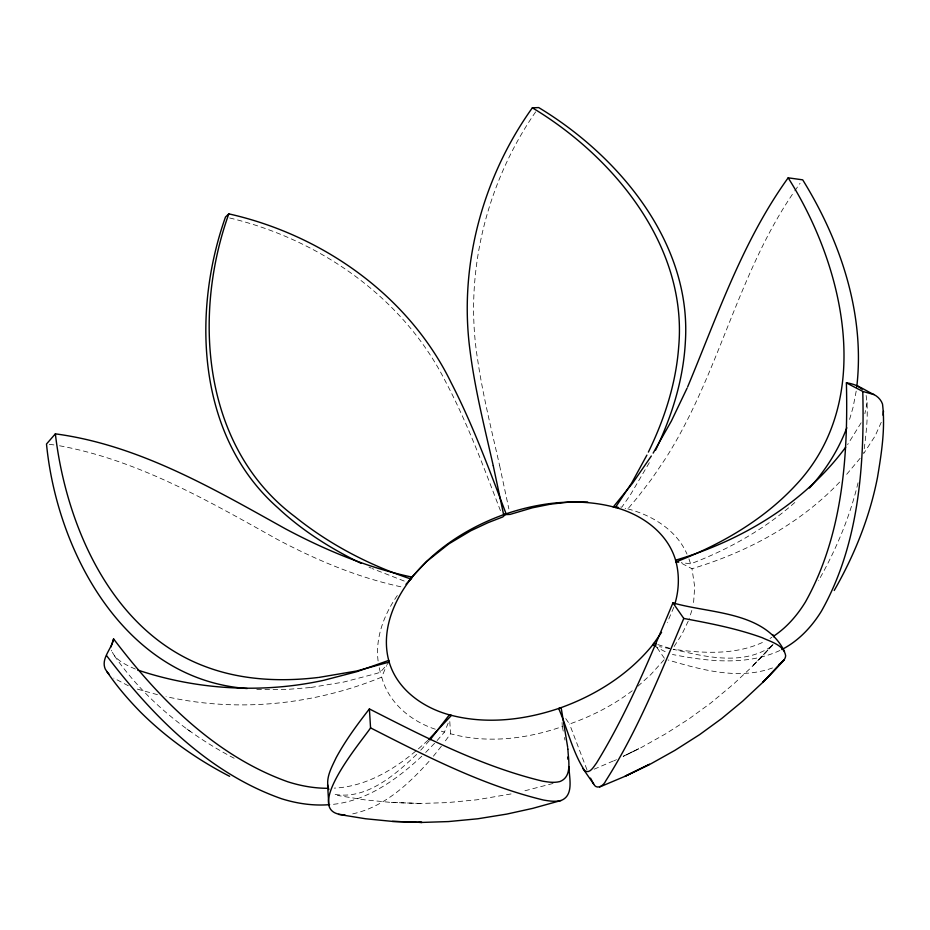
<?xml version="1.0" encoding="UTF-8"?>
<svg xmlns="http://www.w3.org/2000/svg" width="930" height="930" viewBox="0 0 930 930"><rect width="100%" height="100%" fill="white"/><g stroke="black" fill="none" stroke-linecap="round" stroke-linejoin="round"><path stroke-width="0.7" stroke-dasharray="4.65 3.49" d="M866.132 395.494C868.841 414.303 866.039 433.717 863.772 452.515M867.12 402.55L864.877 413.734M693.594 602.535L694.71 586.818L691.978 568.73L680.632 562.824M856.193 391.135L853.066 407.375L848.765 422.232M858.041 482.798C849.799 517.173 835.942 550.049 818.481 580.739M691.827 610.464L689.269 618.462M881.268 422.29L875.095 436.031L863.598 453.677M673.832 607.244L667.31 622.437M688.246 621.135L681.76 634.586L673.053 648.187M435.275 729.201C410.804 721.18 388.542 702.708 381.707 677.133L386.555 665.566M437.1 740.559L444.459 732.096L448.76 721.808M861.122 422.813L847.602 444.61M649.303 462.675L630.098 495.353L621.763 507.234L619.624 506.687M667.67 455.107C719.39 372.058 738.095 272.99 794.011 191.999M665.52 458.537L651.732 478.904L637.573 497.399L627.843 508.896L625.204 508.536M397.319 595.537C383.95 614.707 374.895 638.306 378.231 661.962M794.801 190.848L800.056 183.315M449.795 721.575L450.539 733.758L444.215 742.5M535.645 111.891C486.216 183.291 463.698 273.99 477.706 360.05C482.914 395.541 491.645 430.358 499.561 465.302M441.355 746.267L433.415 756.195M860.145 458.281L844.928 476.416M664.09 659.8L650.849 674.517L637.829 686.328M429.323 740.698L418.93 752.138M310.841 687.479L343.635 682.074L376.313 673.541L380.324 672.262L388.298 663.102M429.021 761.356C407.886 784.932 382.637 808.158 350.598 814.296M434.601 743.291L425.266 752.882M772.156 645.618L752.021 666.74L733.561 684.062L710.787 703.01L688.781 719.053L665.857 733.712L640.328 748.069L623.472 756.253M839.616 482.1C799.777 524.09 747.023 552.188 691.978 568.73M416.663 754.439C394.657 775.132 365.781 800.718 333.266 794.057M427.94 740.315L418.268 748.976M421.813 756.218C396.564 779.805 366.234 801.579 330.813 804.566M794.825 502.502C764.39 529.333 728.434 549.525 690.595 563.859L681.353 562.58M771.261 646.524C742.489 666.043 704.58 656.696 673.169 649.256C703.371 653.337 736.351 655.371 764.495 641.479M415.605 751.219C392.507 770.505 364.978 786.687 334.265 788.117M632.261 690.758C613.37 705.231 591.91 716.123 569.52 724.04L564.87 717.367M770.052 638.433L771.842 637.317M623.321 756.276L638.608 748.778L623.158 756.346M594.13 769.203L616.718 759.496M779.933 650.477C746.406 665.996 707.428 661.381 672.425 654.476M614.149 760.752L615.683 760.019M772.516 667.938C738.641 680.26 701.104 669.798 668.077 659.986M381.707 677.133C313.852 704.859 237.778 712.729 166.052 696.605M562.057 722.505L562.301 726.562C526.694 739.001 487.343 743.756 450.539 733.758M553.059 783.455L521.963 791.535M511.047 793.941L476.602 799.835L447.284 802.613L420.837 803.462L391.228 802.451L364.409 799.812L337.381 795.441M310.202 687.561L284.336 689.63L256.796 689.339M391.228 802.451L420.837 803.462M49.29 444.319L54.521 444.993M669.809 648.652L659.51 646.676M59.543 445.772C138.093 460.222 207.948 500.712 276.768 539.098C316.374 560.139 358.19 577.728 402.19 587.074M229.664 217.98C319.757 239.452 403.364 297.798 445.505 381.498C467.662 423.231 483.844 467.755 500.863 511.733M157.495 694.687L137.14 689.049M627.843 508.896C652.337 515.383 676.563 530.03 686.991 554.094M670.03 648.373L657.231 644.42M441.32 731.178L444.459 732.096M404.236 581.064L372.337 568.614M135.35 669.054C126.027 664.938 114.716 660.114 111.286 649.617L111.681 650.942M128.34 685.77L113.774 678.11M368.978 567.091L371.221 568.114M653.825 645.78L667.694 653.011M234.151 758.252C186.907 733.596 144.255 698.942 113.82 654.918M186.942 729.015L191.336 732.108M657.08 647.78L664.834 658.893M586.981 769.761L569.52 724.04M688.944 558.872L690.595 563.859M380.324 672.262L379.091 667.124M499.619 465.558L508.873 508.931M562.301 726.562L563.429 732.096M564.464 737.455L564.952 740.059M772.923 644.711L752.021 666.74L772.923 644.711"/><path stroke-width="1.4" d="M773.621 636.167C786.734 627.494 797.208 615.369 805.392 602.047C842.417 535.913 848.23 457.246 846.393 382.893C856.646 383.788 865.016 390.426 874.061 394.611C877.908 396.61 881.082 399.9 882.512 404.039C885.453 428.381 881.5 453.329 877.49 477.404C869.724 517.231 854.345 555.315 834.222 590.469M883.105 415.233L883.5 411.095M110.961 646.943L113.588 638.91C159.077 698.93 215.481 755.997 287.823 781.793C300.506 785.827 313.747 788.233 327.081 788.303M856.751 386.973C865.237 314.247 840.627 241.137 802.695 179.839L788.163 177.828C742.582 241.068 717.414 315.642 687.63 386.915M674.68 604.581C679.121 590.248 679.644 574.67 675.587 560.186C741.698 540.609 804.206 503.293 845.649 447.26M228.815 213.865C192.301 315.63 202.589 447.504 294.636 516.441C329.046 544.166 368.908 565.068 410.793 578.948C435.077 548.212 469.394 526.613 506.106 513.802C489.203 469.522 472.859 424.824 451.108 382.637C408.781 295.554 322.21 234.79 228.815 213.865L225.49 217.016C191.534 312.817 197.09 436.705 277.826 507.768C302.285 530.728 331.01 548.723 361.107 563.359M846.812 427.765C838.442 450.039 825.48 470.475 809.437 488.018M784.502 651.43C764.507 611.184 710.299 613.695 672.936 602.884C650.058 657.417 627.506 712.613 596.467 763.112C593.7 766.657 589.818 774.306 584.633 770.656C572.45 751.835 567.556 728.969 558.674 708.474C595.386 695.652 629.703 674.064 653.976 643.327L656.15 644.06M672.936 602.884L683.783 618.45C660.312 673.657 638.038 730.155 605.709 780.933C603.628 785.804 596.63 790.128 593.654 784.013L582.808 768.436M229.629 776.317C196.916 759.461 166.54 737.978 140.43 711.996C127.491 698.732 115.297 684.585 105.23 668.996C100.719 658.347 111.833 648.849 113.588 638.91M687.096 388.147L671.367 421.046L653.151 453.108M655.557 450.155C671.925 416.245 683.376 379.533 685.364 341.763C691.711 243.137 619.078 156.042 538.714 107.578L532.355 107.822C482.751 177.165 458.641 265.666 470.022 350.529C474.928 389.391 484.577 427.405 493.202 465.535M648.373 452.108C664.438 419.174 675.971 383.625 678.679 346.925C687.7 246.59 614.149 156.949 532.355 107.822M646.896 455.107L631.702 482.996L615.404 507.466C578.588 497.469 539.249 502.223 503.63 514.662L493.26 465.791M651.326 456.014L632.551 483.228L613.323 506.897C641.223 513.906 668.379 532.844 676.063 561.86L678.702 562.22M661.579 632.365L652.569 645.118L656.045 645.92M247.241 688.537C125.783 679.935 57.195 553.722 46.5 444.017L55.358 433.845C138.977 445.052 213.133 488.61 285.626 528.926C325.581 550.165 367.78 567.858 412.211 577.158C393.367 600.501 380.44 632.04 389.182 662.09L356.632 671.007L319.06 677.389M567.916 749.336C568.207 759.81 572.671 776.713 559.825 781.572C554.071 783.048 548.061 782.084 542.295 781.084C481.345 766.32 424.964 737.246 369.396 708.927C357.294 724.458 345.518 740.385 336.137 757.741C331.615 767.459 324.954 778.677 328.836 789.663M369.396 708.927L370.559 727.876C363.026 739.687 299.065 813.959 344.891 814.843M430.067 739.85L449.376 714.81C486.192 724.807 525.531 720.053 561.139 707.614L567.684 747.302M409.677 579.378L426.51 561.615L448.748 543.934L470.813 530.751L488.076 522.648L502.781 516.952L506.106 513.802M406.003 584.273L412.211 577.158M683.783 618.45C710.253 623.402 736.874 628.517 762.263 637.724C770.738 641.805 783.897 644.967 785.664 655.743C785.513 658.266 783.874 660.416 782.107 662.09L762.867 682.306L742.71 701.139L721.634 718.576L699.627 734.619L674.924 750.347L651.186 763.635L624.995 776.317L599.641 787.013M428.811 739.501L451.457 715.379C423.545 708.369 396.389 689.432 388.705 660.416L356.829 671.681L323.57 680.33M409.13 580.518L410.793 578.948M782.107 662.09L778.689 664.729M781.816 649.535C798.44 641.026 811.611 627.006 821.364 611.266C858.82 545.061 864.586 466.011 862.773 391.437L846.393 382.893M626.529 775.585L649.454 764.344L624.995 776.317M676.063 561.86C720.262 544.806 762.809 520.463 795.348 485.541C875.711 400.958 844.487 266.701 788.163 177.828M338.543 814.389L365.571 818.76L392.379 821.399L421.999 822.422L448.446 821.574L477.764 818.784L506.757 814.099L532.681 808.379L560.988 800.521C574.066 795.487 569.276 778.189 568.986 767.506M560.988 800.521C555.233 801.997 549.223 801.032 543.457 800.033C482.507 785.269 426.126 756.195 370.559 727.876M322.943 680.469C261.76 693.652 196.939 689.886 137.652 670.007M318.409 677.459C280.29 682.05 240.707 680.144 204.554 666.275C111.879 631.284 66.17 526.31 55.358 433.845M329.627 804.648C313.433 805.985 297.1 803.601 281.627 798.765C208.89 773.202 152.253 715.833 106.59 655.627M615.404 507.466L617.95 507.373M503.63 514.662L510 514.429L532.379 507.815L550.525 504.165L568.218 502.188L587.714 502.014M392.379 821.399L421.999 822.422L418.977 822.306M613.323 506.897L618.601 507.617M862.773 391.437L874.061 394.611M857.681 386.066L862.133 389.298M106.822 671.634L109.066 674.25M593.654 784.013L590.515 778.143M772.76 634.574L774.306 637.166M567.684 757.101L567.998 759.345M568.881 766.564L568.951 767.192M567.812 748.406L567.881 749.022M327.593 784.815L328.755 803.764M783.781 660.277L762.867 682.306L783.781 660.277"/></g></svg>
